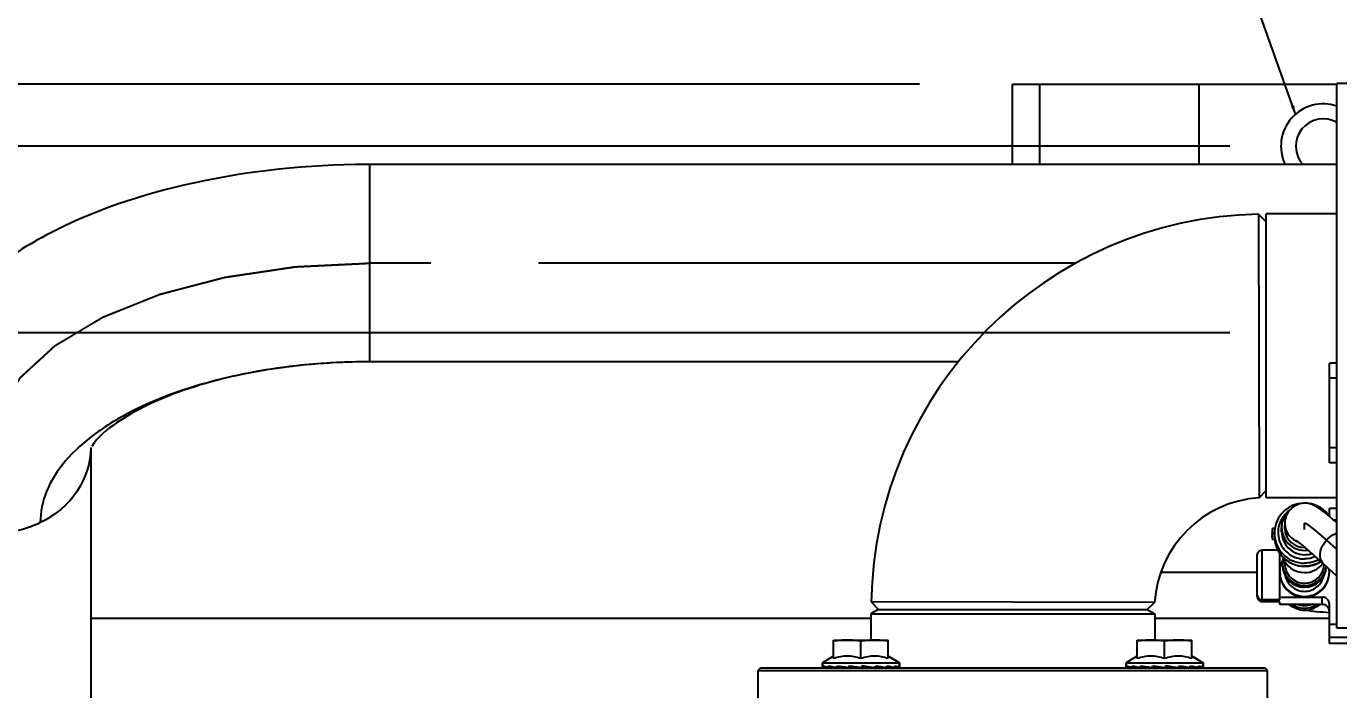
# Model space of a CAD drawing. Header units: millimetres. Extents: x 0 to 10500, y 0 to 7425.
# Drawn here: x 2227 to 2755, y 2390 to 2657 of the extents above; entities that cross this region are included whole.
import ezdxf

# ---------------------------------------------------------------- set-up
doc = ezdxf.new("R2010")
doc.units = ezdxf.units.MM
doc.header["$LTSCALE"] = 577.5
doc.linetypes.add('CENTER', pattern=[0.6, 0.375, -0.075, 0.075, -0.075])
doc.layers.get('0').update_dxf_attribs({"linetype": 'CONTINUOUS'})
for name, color, linetype in [('02___PRT_ALL_AXES', 7, 'CONTINUOUS'), ('AXES', 7, 'CONTINUOUS'), ('DEFAULT_1', 7, 'CENTER'), ('DTM_AXES', 7, 'CONTINUOUS'), ('NOTES3D', 7, 'CONTINUOUS')]:
    doc.layers.add(name, color=color, linetype=linetype)
doc.styles.get("Standard").update_dxf_attribs({"font": 'txt', "width": 0.85})
doc.styles.add('TEXTSTYLE_2', font='txt', dxfattribs={"width": 0.8})
doc.dimstyles.new('DIMSTYLE_1', dxfattribs={"dimtxt": 75, "dimasz": 3.5, "dimexe": 1.5, "dimexo": 1.5, "dimgap": 18.75, "dimtad": 1, "dimdec": 1, "dimtxsty": 'TEXTSTYLE_2', "dimblk": '_FILLED', "dimblk1": '_FILLED', "dimblk2": '_FILLED', "dimcen": 0.09, "dimadec": 1, "dimazin": 2, "dimtp": 0.1, "dimtm": 0.1, "dimtfac": 1, "dimtdec": 1, "dimtofl": 0, "dimtmove": 0, "dimatfit": 3, "dimldrblk": '_FILLED', "dimfxl": 1, "dimtolj": 1, "dimarcsym": 0})
doc.dimstyles.get("Standard").update_dxf_attribs({"dimtxt": 3.5, "dimasz": 3.5, "dimexe": 1.5, "dimexo": 1.5, "dimtad": 1, "dimdec": 1, "dimtxsty": 'Standard', "dimblk": '_FILLED', "dimblk1": '_FILLED', "dimblk2": '_FILLED', "dimcen": 0.09, "dimadec": 1, "dimazin": 2, "dimtol": 1, "dimtp": 0.1, "dimtm": 0.1, "dimtfac": 1, "dimtdec": 1, "dimtofl": 0, "dimtmove": 0, "dimatfit": 3, "dimldrblk": '_FILLED', "dimfxl": 1, "dimtolj": 1, "dimarcsym": 0})

# ---------------------------------------------------------------- blocks, each defined once
blk = doc.blocks.new('_FILLED')
at = {"color": 0, "linetype": 'ByBlock'}
blk.add_solid([(0, 0), (-1, 0.21), (-1, -0.21)], dxfattribs=at)
blk = doc.blocks.new('*D7')
at = {"color": 2, "linetype": 'Continuous', "transparency": 16777216}
for p, q in [((766.71, 2608.73), (681.85, 2608.73)), ((683.35, 2608.73), (683.35, 2129.73)), ((976.56, 2608.73), (818.98, 2608.73)), ((683.35, 1650.73), (683.35, 2129.73)), ((2711.14, 1650.73), (681.85, 1650.73))]:
    blk.add_line(p, q, dxfattribs=at)
at = {"color": 2, "linetype": 'Continuous', "transparency": 16777216, "xscale": 3.5, "yscale": 3.5, "zscale": 3.5}
for p, rotation in [((683.35, 2608.73), 90), ((683.35, 1650.73), 270)]:
    blk.add_blockref('_FILLED', p, dxfattribs=dict(at, rotation=rotation))
at = {"color": 2, "linetype": 'Continuous', "transparency": 16777216, "insert": (589.6, 2129.73), "char_height": 75, "width": 180, "attachment_point": 2, "rotation": 90, "line_spacing_factor": 0.9, "style": 'TEXTSTYLE_2'}
blk.add_mtext('958', dxfattribs=at)
blk = doc.blocks.new('*D8')
at = {"color": 2, "linetype": 'Continuous', "transparency": 16777216}
for p, q in [((2711.14, 2533.73), (889.89, 2533.73)), ((891.39, 2533.73), (891.39, 2129.73)), ((891.39, 1725.73), (891.39, 2129.73)), ((2711.14, 1725.73), (889.89, 1725.73))]:
    blk.add_line(p, q, dxfattribs=at)
at = {"color": 2, "linetype": 'Continuous', "transparency": 16777216, "xscale": 3.5, "yscale": 3.5, "zscale": 3.5}
for p, rotation in [((891.39, 2533.73), 90), ((891.39, 1725.73), 270)]:
    blk.add_blockref('_FILLED', p, dxfattribs=dict(at, rotation=rotation))
at = {"color": 2, "linetype": 'Continuous', "transparency": 16777216, "insert": (797.64, 2129.73), "char_height": 75, "width": 180, "attachment_point": 2, "rotation": 90, "line_spacing_factor": 0.9, "style": 'TEXTSTYLE_2'}
blk.add_mtext('808', dxfattribs=at)
blk = doc.blocks.new('*D9')
at = {"color": 2, "linetype": 'Continuous', "transparency": 16777216}
for p, q in [((747.82, 2633.73), (501.66, 2633.73)), ((503.16, 2633.73), (503.16, 2129.73)), ((503.16, 1625.73), (503.16, 2129.73)), ((2586.14, 1625.73), (501.66, 1625.73))]:
    blk.add_line(p, q, dxfattribs=at)
at = {"color": 2, "linetype": 'Continuous', "transparency": 16777216, "xscale": 3.5, "yscale": 3.5, "zscale": 3.5}
for p, rotation in [((503.16, 2633.73), 90), ((503.16, 1625.73), 270)]:
    blk.add_blockref('_FILLED', p, dxfattribs=dict(at, rotation=rotation))
at = {"color": 2, "linetype": 'Continuous', "transparency": 16777216, "insert": (409.41, 2129.73), "char_height": 75, "width": 240, "attachment_point": 2, "rotation": 90, "line_spacing_factor": 0.9, "style": 'TEXTSTYLE_2'}
blk.add_mtext('1008', dxfattribs=at)
blk = doc.blocks.new('*D10')
at = {"color": 2, "linetype": 'Continuous', "transparency": 16777216}
for p, q in [((791.75, 2633.73), (791.75, 2855.42)), ((791.75, 2855.42), (791.75, 2583.73)), ((984.84, 2633.73), (790.25, 2633.73)), ((791.75, 2527.73), (791.75, 2583.73)), ((2711.14, 2533.73), (790.25, 2533.73)), ((791.75, 2533.73), (791.75, 2527.73))]:
    blk.add_line(p, q, dxfattribs=at)
at = {"color": 2, "linetype": 'Continuous', "transparency": 16777216, "xscale": 3.5, "yscale": 3.5, "zscale": 3.5}
for p, rotation in [((791.75, 2633.73), 270), ((791.75, 2533.73), 90)]:
    blk.add_blockref('_FILLED', p, dxfattribs=dict(at, rotation=rotation))
at = {"color": 2, "linetype": 'Continuous', "transparency": 16777216, "insert": (698, 2675.42), "char_height": 75, "width": 180, "attachment_point": 1, "rotation": 90, "line_spacing_factor": 0.9, "style": 'TEXTSTYLE_2'}
blk.add_mtext('100', dxfattribs=at)
blk = doc.blocks.new('*D11')
at = {"color": 2, "linetype": 'Continuous', "transparency": 16777216}
for p, q in [((1005.14, 2633.73), (1005.14, 2844.44)), ((1005.14, 2844.44), (1005.14, 2621.23)), ((2586.14, 2633.73), (1003.64, 2633.73)), ((1005.14, 2602.73), (1005.14, 2621.23)), ((2711.14, 2608.73), (1003.64, 2608.73)), ((1005.14, 2608.73), (1005.14, 2602.73))]:
    blk.add_line(p, q, dxfattribs=at)
at = {"color": 2, "linetype": 'Continuous', "transparency": 16777216, "xscale": 3.5, "yscale": 3.5, "zscale": 3.5}
for p, rotation in [((1005.14, 2633.73), 270), ((1005.14, 2608.73), 90)]:
    blk.add_blockref('_FILLED', p, dxfattribs=dict(at, rotation=rotation))
at = {"color": 2, "linetype": 'Continuous', "transparency": 16777216, "insert": (911.39, 2724.44), "char_height": 75, "width": 120, "attachment_point": 1, "rotation": 90, "line_spacing_factor": 0.9, "style": 'TEXTSTYLE_2'}
blk.add_mtext('25', dxfattribs=at)

msp = doc.modelspace()

# ---------------------------------------------------------------- linework, layer by layer
at = {"color": 7, "linetype": 'Continuous'}
for p, q in [((2634.64, 2633.73), (2698.64, 2633.73)), ((2698.64, 2633.73), (2698.64, 2601.38)), ((2364.93, 2601.38), (2363.17, 2601.38)), ((2364.93, 2522.01), (2364.93, 2601.38)), ((2754.19, 2601.38), (2364.93, 2601.38)), ((2722.64, 2581.37), (2722.88, 2467.31)), ((2725.69, 2578.37), (2722.64, 2581.37)), ((2601.94, 2522.01), (2364.34, 2522.01)), ((2252.62, 2487.57), (2252.63, 2367.93)), ((2722.88, 2467.31), (2725.69, 2470.3)), ((2751.14, 2459.88), (2751.14, 2463.08)), ((2754.19, 2463.08), (2751.14, 2463.08)), ((2733.21, 2457.11), (2733.21, 2454.52)), ((2754.19, 2458.36), (2752.87, 2458.36)), ((2729.04, 2452.97), (2728.04, 2452.97)), ((2728.06, 2451.45), (2728.06, 2452)), ((2728.11, 2451.45), (2728.06, 2451.45)), ((2729.23, 2455), (2728.24, 2455)), ((2724.14, 2425.54), (2724.14, 2446.29)), ((2730.47, 2446.29), (2724.14, 2446.29)), ((2729.25, 2450.51), (2728.24, 2450.51)), ((2722.14, 2427.64), (2722.14, 2444.18)), ((2733.21, 2440.88), (2733.21, 2441.84)), ((2754.19, 2435.84), (2748.69, 2440.85)), ((2722.14, 2437.23), (2683.26, 2437.23)), ((2566.72, 2425.46), (2569.72, 2422.4)), ((2680.78, 2425.21), (2566.72, 2425.46)), ((2677.79, 2422.4), (2680.78, 2425.21)), ((2731.14, 2426.32), (2724.14, 2426.32)), ((2731.14, 2425.54), (2724.14, 2425.54)), ((2731.14, 2426.32), (2731.14, 2427.41)), ((2731.14, 2424.45), (2731.14, 2425.54)), ((2741.14, 2427.41), (2748.14, 2427.41)), ((2748.14, 2427.41), (2748.14, 2424.45)), ((2569.54, 2422.4), (2566.54, 2420.67)), ((2566.54, 2420.67), (2566.54, 2410.1)), ((2566.54, 2420.67), (2680.84, 2420.67)), ((2569.54, 2422.4), (2677.84, 2422.4)), ((2677.84, 2422.4), (2680.84, 2420.67)), ((2680.84, 2420.67), (2680.84, 2410.1)), ((2748.14, 2424.45), (2741.14, 2424.45)), ((2751.14, 2408.74), (2751.14, 2424.41)), ((2754.19, 2416.42), (2751.14, 2416.42)), ((2764.14, 2411.15), (2751.14, 2411.15)), ((2764.14, 2408.75), (2751.14, 2408.75)), ((2764.14, 2408.74), (2751.14, 2408.74)), ((2521.19, 2397.9), (2522.19, 2398.9)), ((2522.19, 2398.9), (2725.19, 2398.9)), ((2547.1, 2399.48), (2547.1, 2400.9)), ((2549.28, 2399.14), (2547.3, 2399.13)), ((2549.27, 2399.14), (2549.28, 2399.13)), ((2552.75, 2399.14), (2549.28, 2399.13)), ((2552.53, 2399.14), (2552.64, 2398.92)), ((2552.6, 2399.14), (2552.64, 2398.9)), ((2552.75, 2399.14), (2552.79, 2399.13)), ((2553.88, 2399.14), (2552.79, 2399.13)), ((2553.28, 2399.14), (2553.24, 2398.9)), ((2553.88, 2399.14), (2553.84, 2398.9)), ((2556.21, 2399.14), (2553.88, 2399.14)), ((2554.47, 2399.14), (2554.37, 2398.9)), ((2556.21, 2399.14), (2556.1, 2398.9)), ((2556.71, 2399.24), (2556.49, 2398.9)), ((2559.31, 2399.14), (2559.14, 2398.9)), ((2559.82, 2399.49), (2559.35, 2398.9)), ((2563.28, 2399.7), (2562.6, 2398.9)), ((2566.28, 2399.14), (2563.28, 2399.7)), ((2566.28, 2399.14), (2566.06, 2398.9)), ((2569.31, 2399.14), (2568.26, 2399.35)), ((2569.31, 2399.14), (2569.1, 2398.9)), ((2569.31, 2399.14), (2571.52, 2399.14)), ((2571.53, 2399.14), (2571.35, 2398.9)), ((2571.52, 2399.14), (2572.72, 2399.13)), ((2572.66, 2399.13), (2572.56, 2398.9)), ((2572.72, 2399.14), (2576.12, 2399.13)), ((2576.12, 2399.14), (2577.9, 2399.13)), ((2578.1, 2399.48), (2578.1, 2400.9)), ((2669.29, 2399.48), (2669.29, 2400.9)), ((2671.47, 2399.14), (2669.49, 2399.13)), ((2671.46, 2399.14), (2671.47, 2399.13)), ((2674.94, 2399.14), (2671.47, 2399.13)), ((2674.72, 2399.14), (2674.82, 2398.92)), ((2674.79, 2399.14), (2674.83, 2398.9)), ((2674.94, 2399.14), (2674.98, 2399.13)), ((2676.07, 2399.14), (2674.98, 2399.13)), ((2675.47, 2399.14), (2675.43, 2398.9)), ((2676.07, 2399.14), (2676.03, 2398.9)), ((2678.4, 2399.14), (2676.07, 2399.14)), ((2676.66, 2399.14), (2676.56, 2398.9)), ((2678.4, 2399.14), (2678.29, 2398.9)), ((2678.9, 2399.24), (2678.68, 2398.9)), ((2681.5, 2399.14), (2681.33, 2398.9)), ((2682.01, 2399.49), (2681.54, 2398.9)), ((2685.47, 2399.7), (2684.79, 2398.9)), ((2688.47, 2399.14), (2685.47, 2399.7)), ((2688.47, 2399.14), (2688.25, 2398.9)), ((2691.49, 2399.14), (2690.45, 2399.35)), ((2691.49, 2399.14), (2691.29, 2398.9)), ((2691.49, 2399.14), (2693.71, 2399.14)), ((2693.71, 2399.14), (2693.54, 2398.9)), ((2693.71, 2399.14), (2694.9, 2399.13)), ((2694.85, 2399.13), (2694.74, 2398.9)), ((2694.9, 2399.14), (2698.31, 2399.13)), ((2698.31, 2399.14), (2700.09, 2399.13)), ((2700.29, 2399.48), (2700.29, 2400.9)), ((2726.19, 2397.9), (2725.19, 2398.9)), ((2521.19, 2397.9), (2726.19, 2397.9))]:
    msp.add_line(p, q, dxfattribs=at)
at = {"color": 3, "linetype": 'Continuous'}
for p, q in [((2566.54, 2418.73), (2252.62, 2418.73)), ((2751.14, 2418.73), (2680.84, 2418.73))]:
    msp.add_line(p, q, dxfattribs=at)
at = {"color": 7, "linetype": 'Continuous'}
for centre, radius, start, end in [((2725.69, 2422.4), 159, 91.1019, 178.8981), ((2725.69, 2422.4), 45, 93.5833, 176.4167), ((2741.25, 2457.05), 8.11, 89.829, 93.4901), ((2741.31, 2457.11), 8.11, 178.9613, 179.9998), ((2741.13, 2457.11), 7.92, 180.0163, 244.707), ((2741.1, 2452.19), 13.06, 180, 181.0958), ((2741.12, 2457.09), 7.9, 244.6694, 250.0498), ((2741.15, 2437.4), 9.99, 269.956, 359.9544), ((2723.93, 2428.2), 1.79, 180.0216, 191.3555), ((2748.15, 2424.41), 3, 0.0448, 90.0448), ((2748.15, 2421.45), 3, 0.0448, 90.0448), ((2556.18, 2851.81), 452.68, 270.1651, 270.396), ((2569.36, 2840.65), 441.52, 269.5998, 269.8347), ((2678.37, 2851.81), 452.68, 270.1651, 270.396), ((2691.55, 2840.65), 441.52, 269.5998, 269.8347)]:
    msp.add_arc(centre, radius, start, end, dxfattribs=at)
for centre, major_axis, ratio, start_param, end_param in [((2741.14, 2452.97), (13.1, 0), 0.901656, 2.968981, 3.141593), ((2741.14, 2452.97), (0, 14.35), 0.913059, 1.570796, 1.743408), ((2741.14, 2452.97), (0, 13.25), 0.913059, -4.712389, -4.52535), ((2562.6, 2398.9), (-7.56, 17.14), 0.789413, 1.219368, 1.222567), ((2562.6, 2398.9), (7.56, 17.14), 0.789413, -4.421241, -4.390133), ((2562.6, 2398.9), (12.28, 16.78), 0.563465, -4.365207, -4.334099), ((2562.6, 2398.9), (14.19, 17.42), 0.358154, -4.472688, -4.44158), ((2562.6, 2398.9), (15.18, 17.96), 0.174019, -4.610394, -4.579286), ((2562.6, 2398.9), (15.18, 17.96), 0.174019, -1.41172, -1.380612), ((2562.6, 2398.9), (14.19, 17.42), 0.358154, -1.274014, -1.242906), ((2562.6, 2398.9), (12.28, 16.78), 0.563465, -1.166533, -1.135425), ((2562.6, 2398.9), (7.56, 17.14), 0.789413, -1.222567, -1.191459), ((2684.79, 2398.9), (-7.56, 17.14), 0.789413, 1.219368, 1.222567), ((2684.79, 2398.9), (7.56, 17.14), 0.789413, -4.421241, -4.390133), ((2684.79, 2398.9), (12.28, 16.78), 0.563465, -4.365207, -4.334099), ((2684.79, 2398.9), (14.19, 17.42), 0.358154, -4.472688, -4.44158), ((2684.79, 2398.9), (15.18, 17.96), 0.174019, -4.610394, -4.579286), ((2684.79, 2398.9), (15.18, 17.96), 0.174019, -1.41172, -1.380612), ((2684.79, 2398.9), (14.19, 17.42), 0.358154, -1.274014, -1.242906), ((2684.79, 2398.9), (12.28, 16.78), 0.563465, -1.166533, -1.135425), ((2684.79, 2398.9), (7.56, 17.14), 0.789413, -1.222567, -1.191459)]:
    msp.add_ellipse(centre, major_axis=major_axis, ratio=ratio, start_param=start_param, end_param=end_param, dxfattribs=at)
for points, knots in [([(2363.17, 2601.38), (2339.98, 2601.26), (2295.61, 2596.76), (2243.78, 2579.63), (2210.03, 2558.16), (2190.17, 2538.56), (2176.61, 2514.77), (2173.28, 2496.76), (2173.25, 2487.82)], [0, 0, 0, 0, 0.286848, 0.547812, 0.666238, 0.778927, 0.889454, 1, 1, 1, 1]), ([(2364.34, 2522.01), (2347.4, 2521.97), (2315.38, 2518.98), (2278.26, 2507.72), (2254.88, 2494.16), (2242.31, 2483.06), (2234.23, 2470.69), (2232.29, 2461.6), (2232.29, 2457.32)], [0, 0, 0, 0, 0.320433, 0.604606, 0.725076, 0.829277, 0.919064, 1, 1, 1, 1]), ([(2364.34, 2522.01), (2350.69, 2521.98), (2324.8, 2520.01), (2290.33, 2511.8), (2266.66, 2500.82), (2255.43, 2491.87), (2253.06, 2487.93)], [0, 0, 0, 0, 0.343435, 0.651096, 0.88441, 1, 1, 1, 1]), ([(2232.29, 2457.32), (2226.22, 2454.36), (2212.48, 2451.37), (2192.5, 2456.09), (2177.23, 2468.95), (2173.25, 2481.56), (2173.25, 2487.56)], [0, 0, 0, 0, 0.260958, 0.521587, 0.768155, 1, 1, 1, 1]), ([(2252.62, 2487.57), (2252.62, 2481.45), (2248.48, 2468.58), (2238.15, 2460.18), (2232.29, 2457.32)], [0, 0, 0, 0, 0.484181, 1, 1, 1, 1]), ([(2740.76, 2465.15), (2738.8, 2465.03), (2734.85, 2463.24), (2733.24, 2459.21), (2733.21, 2457.26)], [0, 0, 0, 0, 0.500166, 1, 1, 1, 1]), ([(2754.17, 2457.23), (2752.23, 2458.93), (2748.55, 2462.27), (2743.79, 2465.16), (2741.27, 2465.16)], [0, 0, 0, 0, 0.505935, 1, 1, 1, 1]), ([(2748.69, 2440.85), (2747.93, 2441.54), (2746.99, 2443.91), (2747.98, 2447.67), (2750.42, 2451.06), (2752.88, 2452.69), (2754.2, 2453.17)], [0, 0, 0, 0, 0.19973, 0.446244, 0.727454, 1, 1, 1, 1]), ([(2722.14, 2444.18), (2722.14, 2444.66), (2722.49, 2445.74), (2723.58, 2446.29), (2724.14, 2446.29)], [0, 0, 0, 0, 0.458401, 1, 1, 1, 1]), ([(2748.69, 2440.85), (2746.38, 2442.94), (2742.83, 2446.06), (2739.25, 2449.16), (2737.91, 2450.08)], [0, 0, 0, 0, 0.658155, 1, 1, 1, 1]), ([(2722.14, 2427.64), (2722.14, 2427.16), (2722.49, 2426.08), (2723.58, 2425.54), (2724.14, 2425.54)], [0, 0, 0, 0, 0.458401, 1, 1, 1, 1]), ([(2722.18, 2427.85), (2722.26, 2427.47), (2722.73, 2426.65), (2723.65, 2426.32), (2724.14, 2426.32)], [0, 0, 0, 0, 0.441564, 1, 1, 1, 1]), ([(2751.1, 2421.06), (2749.35, 2421.18), (2746.24, 2421.45), (2743.15, 2421.84), (2741.82, 2422.09)], [0, 0, 0, 0, 0.564889, 1, 1, 1, 1]), ([(2547.1, 2399.48), (2547.1, 2399.45), (2547.12, 2399.34), (2547.22, 2399.25), (2547.29, 2399.19)], [0, 0, 0, 0, 0.200107, 1, 1, 1, 1]), ([(2547.47, 2399.7), (2547.7, 2399.58), (2548.3, 2399.38), (2548.91, 2399.23), (2549.27, 2399.14)], [0, 0, 0, 0, 0.407705, 1, 1, 1, 1]), ([(2549.53, 2399.7), (2549.76, 2399.65), (2550.83, 2399.45), (2551.91, 2399.28), (2552.75, 2399.14)], [0, 0, 0, 0, 0.216714, 1, 1, 1, 1]), ([(2553.17, 2399.7), (2553.5, 2399.65), (2554.94, 2399.46), (2556.38, 2399.28), (2557.49, 2399.13)], [0, 0, 0, 0, 0.233313, 1, 1, 1, 1]), ([(2557.95, 2399.7), (2558.34, 2399.65), (2559.96, 2399.47), (2561.58, 2399.29), (2562.8, 2399.13)], [0, 0, 0, 0, 0.244871, 1, 1, 1, 1]), ([(2563.28, 2399.7), (2563.69, 2399.65), (2565.3, 2399.48), (2566.9, 2399.29), (2568.09, 2399.13)], [0, 0, 0, 0, 0.255265, 1, 1, 1, 1]), ([(2568.54, 2399.7), (2568.91, 2399.65), (2570.31, 2399.49), (2571.7, 2399.3), (2572.72, 2399.13)], [0, 0, 0, 0, 0.267262, 1, 1, 1, 1]), ([(2573.08, 2399.7), (2573.37, 2399.66), (2574.39, 2399.5), (2575.41, 2399.32), (2576.12, 2399.13)], [0, 0, 0, 0, 0.285562, 1, 1, 1, 1]), ([(2576.35, 2399.7), (2576.67, 2399.62), (2577.2, 2399.48), (2577.72, 2399.27), (2577.9, 2399.13)], [0, 0, 0, 0, 0.603358, 1, 1, 1, 1]), ([(2577.97, 2399.7), (2577.99, 2399.68), (2578.05, 2399.62), (2578.1, 2399.54), (2578.1, 2399.48)], [0, 0, 0, 0, 0.303246, 1, 1, 1, 1]), ([(2669.29, 2399.48), (2669.29, 2399.45), (2669.31, 2399.34), (2669.4, 2399.25), (2669.48, 2399.19)], [0, 0, 0, 0, 0.200107, 1, 1, 1, 1]), ([(2669.66, 2399.7), (2669.89, 2399.58), (2670.49, 2399.38), (2671.09, 2399.23), (2671.46, 2399.14)], [0, 0, 0, 0, 0.407705, 1, 1, 1, 1]), ([(2671.72, 2399.7), (2671.95, 2399.65), (2673.02, 2399.45), (2674.1, 2399.28), (2674.94, 2399.14)], [0, 0, 0, 0, 0.216714, 1, 1, 1, 1]), ([(2675.36, 2399.7), (2675.69, 2399.65), (2677.13, 2399.46), (2678.57, 2399.28), (2679.68, 2399.13)], [0, 0, 0, 0, 0.233313, 1, 1, 1, 1]), ([(2680.13, 2399.7), (2680.53, 2399.65), (2682.15, 2399.47), (2683.77, 2399.29), (2684.99, 2399.13)], [0, 0, 0, 0, 0.244871, 1, 1, 1, 1]), ([(2685.47, 2399.7), (2685.88, 2399.65), (2687.48, 2399.48), (2689.09, 2399.29), (2690.28, 2399.13)], [0, 0, 0, 0, 0.255265, 1, 1, 1, 1]), ([(2690.73, 2399.7), (2691.1, 2399.65), (2692.49, 2399.49), (2693.89, 2399.3), (2694.9, 2399.13)], [0, 0, 0, 0, 0.267262, 1, 1, 1, 1]), ([(2695.26, 2399.7), (2695.56, 2399.66), (2696.58, 2399.5), (2697.6, 2399.32), (2698.31, 2399.13)], [0, 0, 0, 0, 0.285562, 1, 1, 1, 1]), ([(2698.54, 2399.7), (2698.86, 2399.62), (2699.39, 2399.48), (2699.91, 2399.27), (2700.09, 2399.13)], [0, 0, 0, 0, 0.603358, 1, 1, 1, 1]), ([(2700.16, 2399.7), (2700.18, 2399.68), (2700.24, 2399.62), (2700.29, 2399.54), (2700.29, 2399.48)], [0, 0, 0, 0, 0.303246, 1, 1, 1, 1])]:
    msp.add_open_spline(points, degree=3, knots=knots, dxfattribs=at)
for points in [[(2547.29, 2399.19), (2547.32, 2399.17), (2547.34, 2399.15), (2547.37, 2399.13)], [(2578.03, 2399.31), (2578, 2399.27), (2577.95, 2399.23), (2577.91, 2399.19)], [(2578.1, 2399.48), (2578.1, 2399.42), (2578.07, 2399.36), (2578.03, 2399.31)], [(2669.48, 2399.19), (2669.5, 2399.17), (2669.53, 2399.15), (2669.56, 2399.13)], [(2700.22, 2399.31), (2700.18, 2399.27), (2700.14, 2399.23), (2700.1, 2399.19)], [(2700.29, 2399.48), (2700.29, 2399.42), (2700.26, 2399.36), (2700.22, 2399.31)]]:
    msp.add_open_spline(points, degree=3, dxfattribs=at)
at = {"layer": '02___PRT_ALL_AXES', "color": 7, "linetype": 'Continuous'}
for p, q in [((2754.19, 2414.9), (2754.19, 2633.9)), ((2765.15, 2633.9), (2754.19, 2633.9)), ((2725.69, 2467.25), (2725.69, 2581.55)), ((2754.19, 2581.55), (2725.69, 2581.55)), ((2751.19, 2481.4), (2751.19, 2521.4)), ((2754.19, 2521.4), (2751.19, 2521.4)), ((2754.19, 2515.4), (2751.19, 2515.4)), ((2754.19, 2487.4), (2751.19, 2487.4)), ((2754.19, 2481.4), (2751.19, 2481.4)), ((2754.19, 2467.25), (2725.69, 2467.25)), ((2765.15, 2414.9), (2754.19, 2414.9))]:
    msp.add_line(p, q, dxfattribs=at)
at = {"layer": 'AXES', "color": 7, "linetype": 'Continuous'}
for p, q in [((2623.64, 2601.38), (2623.64, 2633.73)), ((2623.64, 2633.73), (2634.64, 2633.73)), ((2634.64, 2601.38), (2634.64, 2633.73)), ((2698.64, 2633.73), (2754.19, 2633.73)), ((2740.77, 2465.18), (2740.74, 2465.18)), ((2729.04, 2452.97), (2729.04, 2453.09)), ((2731.9, 2453.66), (2731.9, 2455.41)), ((2729.12, 2450.51), (2729.12, 2450.48)), ((2731.14, 2437.62), (2731.14, 2445.06)), ((2731.14, 2427.41), (2731.14, 2437.39)), ((2731.14, 2427.41), (2741.14, 2427.41)), ((2741.14, 2424.45), (2731.14, 2424.45)), ((2551.6, 2402.67), (2551.6, 2410.1)), ((2551.6, 2410.1), (2573.6, 2410.1)), ((2562.6, 2402.67), (2562.6, 2409.62)), ((2573.6, 2402.67), (2573.6, 2410.1)), ((2673.79, 2402.67), (2673.79, 2410.1)), ((2673.79, 2410.1), (2695.79, 2410.1)), ((2684.79, 2402.67), (2684.79, 2409.62)), ((2695.79, 2402.67), (2695.79, 2410.1)), ((2551.6, 2403.67), (2547.1, 2400.9)), ((2547.1, 2400.9), (2547.1, 2399.48)), ((2547.1, 2400.9), (2578.1, 2400.9)), ((2573.6, 2403.67), (2578.1, 2400.9)), ((2578.1, 2400.9), (2578.1, 2399.48)), ((2673.79, 2403.67), (2669.29, 2400.9)), ((2669.29, 2400.9), (2669.29, 2399.48)), ((2669.29, 2400.9), (2700.29, 2400.9)), ((2695.79, 2403.67), (2700.29, 2400.9)), ((2700.29, 2400.9), (2700.29, 2399.48)), ((2521.19, 2374.9), (2521.19, 2397.9)), ((2726.19, 2374.9), (2726.19, 2397.9))]:
    msp.add_line(p, q, dxfattribs=at)
for centre, radius, start, end in [((2748.64, 2608.73), 17, 70.7668, 205.8701), ((2748.64, 2608.73), 11, 59.3496, 222.4785), ((2741.14, 2453.09), 12.1, 91.8911, 170.8735), ((2741.14, 2453.13), 12.06, 90.0008, 91.7677), ((2741.14, 2453.15), 12.04, 89.3797, 89.9999), ((2741.14, 2453.1), 12.08, 87.1575, 89.3787), ((2741.14, 2453.05), 12.14, 82.829, 87.1567), ((2741.14, 2453.08), 12.1, 33.5175, 82.8286), ((2741.14, 2455.41), 9.25, 167.0101, 179.9791), ((2741.09, 2455.42), 7.99, 171.6116, 173.0659), ((2741.17, 2453.09), 12.12, 170.8892, 179.9873), ((2741.13, 2453.09), 12.08, 180, 180.5558), ((2741.14, 2455.42), 9.24, 180.0456, 270.044), ((2741.14, 2453.67), 9.24, 180.0456, 270.044), ((2741.13, 2455.41), 8.03, 173.0737, 186.9263), ((2741.14, 2455.42), 8.04, 186.9747, 270.0373), ((2741.14, 2451.86), 12.1, 186.4838, 270), ((2741.09, 2451.86), 12.05, 186.5686, 188.4746), ((2741.13, 2451.86), 12.09, 188.4773, 194.9802), ((2741.1, 2451.86), 12.05, 194.983, 200.089), ((2741.14, 2451.87), 12.1, 200.0948, 206.8861), ((2741.11, 2451.86), 12.06, 206.8883, 211.6651), ((2741.14, 2455.37), 7.99, 270.0003, 270.9141), ((2741.14, 2455.46), 9.28, 270.0143, 278.527), ((2741.14, 2451.88), 12.11, 211.6723, 218.9772), ((2741.12, 2451.86), 12.07, 218.9791, 223.2212), ((2741.15, 2451.89), 12.12, 223.2298, 231.3594), ((2741.14, 2446.49), 9.24, 199.3368, 270.0245), ((2741.12, 2451.86), 12.08, 231.3624, 234.7787), ((2741.16, 2451.91), 12.14, 234.7907, 244.2978), ((2741.13, 2451.87), 12.09, 244.3033, 246.3433), ((2741.13, 2453.75), 9.32, 270.0593, 288.5283), ((2741.15, 2446.49), 9.25, 269.9892, 321.3693), ((2741.15, 2451.87), 12.09, 293.6583, 295.691), ((2741.13, 2451.91), 12.14, 295.6944, 302.8011), ((2741.18, 2446.46), 9.21, 321.3858, 323.0978), ((2741.17, 2446.47), 9.22, 323.0974, 323.3109), ((2741.14, 2437.62), 9.99, 180.0452, 270.0444), ((2741.14, 2437.4), 9.99, 180.0448, 270.0448), ((2741.15, 2437.62), 9.99, 269.9556, 359.9548), ((2741.16, 2437.61), 9.98, 0.0042, 6.2487), ((2741.15, 2434.27), 10.05, 257.9396, 269.9809), ((2741.14, 2431.77), 7.92, 269.7032, 270.2968), ((2741.14, 2434.27), 10.05, 270.0191, 282.0604), ((2557.11, 2377.97), 32.13, 90.0183, 99.8749), ((2557.09, 2377.97), 32.13, 80.1251, 89.9817), ((2568.11, 2377.97), 32.13, 90.0183, 99.8749), ((2568.09, 2377.97), 32.13, 80.1251, 89.9817), ((2679.3, 2377.97), 32.13, 90.0183, 99.8749), ((2679.28, 2377.97), 32.13, 80.1251, 89.9817), ((2690.3, 2377.97), 32.13, 90.0183, 99.8749), ((2690.28, 2377.97), 32.13, 80.1251, 89.9817), ((2591.49, 2333.9), 80.37, 119.7602, 123.529), ((2533.7, 2333.9), 80.37, 56.471, 60.2398), ((2713.68, 2333.9), 80.37, 119.7602, 123.529), ((2655.89, 2333.9), 80.37, 56.471, 60.2398)]:
    msp.add_arc(centre, radius, start, end, dxfattribs=at)
for points in [[(2735.71, 2462.88), (2733.96, 2461.61), (2732.62, 2459.59), (2732.14, 2457.49)], [(2732.55, 2442.72), (2731.65, 2441.2), (2731.14, 2439.38), (2731.14, 2437.62)], [(2736.28, 2440.8), (2737.8, 2440.13), (2739.49, 2439.78), (2741.14, 2439.78)], [(2745.54, 2443.66), (2744.17, 2443.05), (2742.64, 2442.72), (2741.14, 2442.72)], [(2746.88, 2442.45), (2745.14, 2441.52), (2743.11, 2441.01), (2741.14, 2441.01)], [(2741.14, 2439.76), (2743.43, 2439.76), (2745.81, 2440.46), (2747.73, 2441.71)], [(2746, 2440.8), (2744.49, 2440.13), (2742.8, 2439.78), (2741.14, 2439.78)], [(2741.14, 2422.01), (2738.94, 2422.01), (2736.61, 2422.93), (2735, 2424.43)], [(2741.14, 2422.79), (2739.35, 2422.79), (2737.49, 2423.37), (2736.01, 2424.39)], [(2741.1, 2423.85), (2740.13, 2423.86), (2739.14, 2424.05), (2738.23, 2424.41)], [(2747.29, 2424.43), (2745.68, 2422.93), (2743.34, 2422.01), (2741.14, 2422.01)], [(2746.27, 2424.39), (2744.8, 2423.37), (2742.93, 2422.79), (2741.14, 2422.79)], [(2744.05, 2424.41), (2743.15, 2424.05), (2742.16, 2423.86), (2741.18, 2423.85)]]:
    msp.add_open_spline(points, degree=3, dxfattribs=at)
for points, knots in [([(2733.82, 2461.12), (2732.3, 2459.69), (2730.08, 2455.81), (2730.63, 2449.2), (2734.77, 2444.02), (2739.05, 2442.72), (2741.14, 2442.72)], [0, 0, 0, 0, 0.249943, 0.499794, 0.749796, 1, 1, 1, 1]), ([(2729.04, 2452.97), (2729.06, 2451.41), (2729.71, 2448.26), (2732.41, 2444.28), (2736.42, 2441.63), (2739.58, 2441.01), (2741.14, 2441.01)], [0, 0, 0, 0, 0.249819, 0.499744, 0.749817, 1, 1, 1, 1]), ([(2733.37, 2436.03), (2733.73, 2434.29), (2735.72, 2430.96), (2741.14, 2429.06), (2746.56, 2430.96), (2748.56, 2434.29), (2748.92, 2436.03)], [0, 0, 0, 0, 0.249878, 0.5, 0.750122, 1, 1, 1, 1]), ([(2562.6, 2402.67), (2560.84, 2403.29), (2557.1, 2404.06), (2553.36, 2403.29), (2551.6, 2402.67)], [0, 0, 0, 0, 0.499978, 1, 1, 1, 1]), ([(2573.6, 2402.67), (2571.84, 2403.29), (2568.1, 2404.06), (2564.36, 2403.29), (2562.6, 2402.67)], [0, 0, 0, 0, 0.500003, 1, 1, 1, 1]), ([(2684.79, 2402.67), (2683.03, 2403.29), (2679.29, 2404.06), (2675.55, 2403.29), (2673.79, 2402.67)], [0, 0, 0, 0, 0.499978, 1, 1, 1, 1]), ([(2695.79, 2402.67), (2694.03, 2403.29), (2690.29, 2404.06), (2686.55, 2403.29), (2684.79, 2402.67)], [0, 0, 0, 0, 0.500003, 1, 1, 1, 1])]:
    msp.add_open_spline(points, degree=3, knots=knots, dxfattribs=at)
at = {"layer": 'DEFAULT_1', "color": 2, "linetype": 'CENTER'}
for p, q in [((2649.34, 2561.7), (2364.93, 2561.7)), ((2741.14, 2454.52), (2741.14, 2457.11)), ((2754.03, 2446.72), (2754.19, 2446.57))]:
    msp.add_line(p, q, dxfattribs=at)
for points, knots in [([(2212.93, 2487.57), (2213.05, 2488.17), (2213.3, 2489.37), (2213.66, 2491.17), (2214.02, 2492.97), (2214.32, 2494.47), (2214.56, 2495.67), (2214.74, 2496.57), (2214.92, 2497.47), (2215.07, 2498.22), (2215.19, 2498.82), (2215.29, 2499.27), (2215.38, 2499.72), (2215.47, 2500.17), (2215.54, 2500.54), (2215.6, 2500.84), (2215.65, 2501.06), (2215.68, 2501.25), (2215.71, 2501.4), (2215.74, 2501.51), (2215.76, 2501.63), (2215.78, 2501.72), (2215.79, 2501.8), (2215.8, 2501.84), (2215.81, 2501.88), (2215.82, 2501.91), (2215.82, 2501.93), (2215.82, 2501.95), (2215.83, 2501.96), (2215.83, 2501.96), (2215.83, 2501.97), (2215.84, 2501.98), (2215.85, 2502), (2215.86, 2502.02), (2215.88, 2502.05), (2215.9, 2502.08), (2215.93, 2502.13), (2215.97, 2502.2), (2216.03, 2502.29), (2216.1, 2502.4), (2216.16, 2502.51), (2216.25, 2502.65), (2216.36, 2502.83), (2216.5, 2503.05), (2216.68, 2503.34), (2216.9, 2503.7), (2217.17, 2504.13), (2217.44, 2504.56), (2217.7, 2504.99), (2218.06, 2505.57), (2218.51, 2506.29), (2219.04, 2507.16), (2219.58, 2508.02), (2220.11, 2508.89), (2220.65, 2509.76), (2221.19, 2510.62), (2221.72, 2511.49), (2222.17, 2512.21), (2222.53, 2512.79), (2222.79, 2513.22), (2223.06, 2513.65), (2223.33, 2514.08), (2223.55, 2514.44), (2223.73, 2514.73), (2223.87, 2514.95), (2223.98, 2515.13), (2224.07, 2515.27), (2224.13, 2515.38), (2224.2, 2515.49), (2224.26, 2515.58), (2224.3, 2515.65), (2224.33, 2515.7), (2224.35, 2515.73), (2224.37, 2515.76), (2224.38, 2515.78), (2224.39, 2515.8), (2224.4, 2515.81), (2224.4, 2515.82), (2224.41, 2515.82), (2224.42, 2515.83), (2224.43, 2515.84), (2224.46, 2515.86), (2224.48, 2515.89), (2224.52, 2515.92), (2224.56, 2515.96), (2224.64, 2516.03), (2224.73, 2516.11), (2224.84, 2516.21), (2224.95, 2516.31), (2225.09, 2516.45), (2225.27, 2516.61), (2225.49, 2516.81), (2225.78, 2517.08), (2226.14, 2517.41), (2226.58, 2517.81), (2227.01, 2518.21), (2227.45, 2518.61), (2228.03, 2519.14), (2228.75, 2519.81), (2229.62, 2520.61), (2230.49, 2521.4), (2231.36, 2522.2), (2232.24, 2523), (2233.11, 2523.8), (2233.98, 2524.6), (2234.7, 2525.26), (2235.28, 2525.79), (2235.72, 2526.19), (2236.15, 2526.59), (2236.59, 2526.99), (2236.95, 2527.32), (2237.24, 2527.59), (2237.46, 2527.79), (2237.64, 2527.96), (2237.78, 2528.09), (2237.89, 2528.19), (2238, 2528.29), (2238.09, 2528.37), (2238.16, 2528.44), (2238.21, 2528.48), (2238.25, 2528.51), (2238.27, 2528.54), (2238.3, 2528.56), (2238.31, 2528.57), (2238.32, 2528.58), (2238.33, 2528.59), (2238.34, 2528.59), (2238.35, 2528.6), (2238.37, 2528.62), (2238.4, 2528.63), (2238.44, 2528.66), (2238.49, 2528.69), (2238.55, 2528.72), (2238.65, 2528.78), (2238.78, 2528.86), (2238.93, 2528.95), (2239.07, 2529.03), (2239.27, 2529.15), (2239.52, 2529.3), (2239.82, 2529.48), (2240.22, 2529.72), (2240.72, 2530.01), (2241.32, 2530.37), (2241.91, 2530.73), (2242.51, 2531.08), (2243.31, 2531.56), (2244.3, 2532.15), (2245.5, 2532.86), (2246.69, 2533.57), (2247.89, 2534.29), (2249.08, 2535), (2250.28, 2535.71), (2251.48, 2536.42), (2252.47, 2537.02), (2253.27, 2537.49), (2253.87, 2537.85), (2254.46, 2538.2), (2255.06, 2538.56), (2255.56, 2538.86), (2255.96, 2539.09), (2256.26, 2539.27), (2256.5, 2539.42), (2256.7, 2539.54), (2256.85, 2539.63), (2257, 2539.72), (2257.13, 2539.79), (2257.23, 2539.85), (2257.29, 2539.89), (2257.34, 2539.92), (2257.38, 2539.94), (2257.41, 2539.96), (2257.43, 2539.97), (2257.44, 2539.98), (2257.45, 2539.98), (2257.46, 2539.99), (2257.48, 2539.99), (2257.5, 2540), (2257.54, 2540.02), (2257.59, 2540.04), (2257.65, 2540.06), (2257.72, 2540.09), (2257.84, 2540.14), (2257.99, 2540.2), (2258.17, 2540.27), (2258.35, 2540.34), (2258.59, 2540.44), (2258.88, 2540.56), (2259.24, 2540.7), (2259.72, 2540.89), (2260.32, 2541.13), (2261.03, 2541.42), (2261.75, 2541.71), (2262.47, 2541.99), (2263.42, 2542.38), (2264.61, 2542.85), (2266.05, 2543.43), (2267.48, 2544), (2268.91, 2544.58), (2270.35, 2545.15), (2271.78, 2545.72), (2273.21, 2546.3), (2274.4, 2546.78), (2275.36, 2547.16), (2276.08, 2547.45), (2276.79, 2547.73), (2277.51, 2548.02), (2278.11, 2548.26), (2278.58, 2548.45), (2278.94, 2548.59), (2279.24, 2548.71), (2279.48, 2548.81), (2279.66, 2548.88), (2279.84, 2548.95), (2279.99, 2549.01), (2280.11, 2549.06), (2280.18, 2549.09), (2280.24, 2549.11), (2280.28, 2549.13), (2280.32, 2549.15), (2280.35, 2549.16), (2280.37, 2549.17), (2280.4, 2549.17), (2280.43, 2549.18), (2280.48, 2549.19), (2280.53, 2549.21), (2280.6, 2549.23), (2280.68, 2549.25), (2280.82, 2549.28), (2280.99, 2549.33), (2281.19, 2549.38), (2281.4, 2549.43), (2281.67, 2549.51), (2282.01, 2549.59), (2282.42, 2549.7), (2282.96, 2549.84), (2283.64, 2550.02), (2284.46, 2550.24), (2285.28, 2550.45), (2286.09, 2550.66), (2287.18, 2550.95), (2288.54, 2551.3), (2290.18, 2551.73), (2291.81, 2552.16), (2293.45, 2552.59), (2295.08, 2553.01), (2296.71, 2553.44), (2298.35, 2553.87), (2299.71, 2554.22), (2300.8, 2554.51), (2301.62, 2554.72), (2302.43, 2554.94), (2303.25, 2555.15), (2303.93, 2555.33), (2304.48, 2555.47), (2304.88, 2555.58), (2305.29, 2555.68), (2305.63, 2555.77), (2305.9, 2555.84), (2306.08, 2555.89), (2306.21, 2555.92), (2306.31, 2555.95), (2306.4, 2555.97), (2306.46, 2555.99), (2306.49, 2556), (2306.52, 2556), (2306.55, 2556.01), (2306.58, 2556.01), (2306.65, 2556.02), (2306.74, 2556.04), (2306.85, 2556.05), (2307, 2556.08), (2307.18, 2556.1), (2307.48, 2556.15), (2307.85, 2556.2), (2308.29, 2556.27), (2308.73, 2556.33), (2309.32, 2556.42), (2310.06, 2556.53), (2310.95, 2556.67), (2311.84, 2556.8), (2312.72, 2556.93), (2313.91, 2557.11), (2315.38, 2557.33), (2317.16, 2557.59), (2318.93, 2557.85), (2320.7, 2558.12), (2322.48, 2558.38), (2324.25, 2558.65), (2326.02, 2558.91), (2327.79, 2559.18), (2329.27, 2559.4), (2330.45, 2559.57), (2331.34, 2559.71), (2332.08, 2559.82), (2332.67, 2559.9), (2333.11, 2559.97), (2333.56, 2560.04), (2333.93, 2560.09), (2334.22, 2560.14), (2334.41, 2560.16), (2334.55, 2560.18), (2334.66, 2560.2), (2334.76, 2560.22), (2334.82, 2560.22), (2334.86, 2560.23), (2334.89, 2560.24), (2334.92, 2560.24), (2334.95, 2560.24), (2335.02, 2560.24), (2335.12, 2560.25), (2335.24, 2560.25), (2335.39, 2560.26), (2335.59, 2560.27), (2335.9, 2560.28), (2336.29, 2560.3), (2336.76, 2560.33), (2337.23, 2560.35), (2337.86, 2560.38), (2338.64, 2560.42), (2339.58, 2560.46), (2340.83, 2560.52), (2342.4, 2560.6), (2344.28, 2560.69), (2346.15, 2560.78), (2348.03, 2560.87), (2350.54, 2561), (2353.67, 2561.15), (2357.42, 2561.33), (2361.18, 2561.51), (2363.68, 2561.64), (2364.93, 2561.7)], [0, 0, 0, 0, 0.015625, 0.03125, 0.046875, 0.0625, 0.070312, 0.078125, 0.085938, 0.09375, 0.097656, 0.101562, 0.105469, 0.109375, 0.113281, 0.115234, 0.117188, 0.119141, 0.120117, 0.121094, 0.12207, 0.123047, 0.123535, 0.124023, 0.124268, 0.124512, 0.124756, 0.124878, 0.124939, 0.125, 0.125061, 0.125122, 0.125244, 0.125488, 0.125732, 0.125977, 0.126465, 0.126953, 0.12793, 0.128906, 0.129883, 0.130859, 0.132812, 0.134766, 0.136719, 0.140625, 0.144531, 0.148438, 0.152344, 0.15625, 0.164062, 0.171875, 0.179688, 0.1875, 0.195312, 0.203125, 0.210938, 0.21875, 0.222656, 0.226562, 0.230469, 0.234375, 0.238281, 0.240234, 0.242188, 0.244141, 0.245117, 0.246094, 0.24707, 0.248047, 0.248535, 0.249023, 0.249268, 0.249512, 0.249756, 0.249878, 0.249939, 0.25, 0.250061, 0.250122, 0.250244, 0.250488, 0.250732, 0.250977, 0.251465, 0.251953, 0.25293, 0.253906, 0.254883, 0.255859, 0.257812, 0.259766, 0.261719, 0.265625, 0.269531, 0.273438, 0.277344, 0.28125, 0.289062, 0.296875, 0.304688, 0.3125, 0.320312, 0.328125, 0.335938, 0.34375, 0.347656, 0.351562, 0.355469, 0.359375, 0.363281, 0.365234, 0.367188, 0.369141, 0.370117, 0.371094, 0.37207, 0.373047, 0.373535, 0.374023, 0.374268, 0.374512, 0.374756, 0.374878, 0.374939, 0.375, 0.375061, 0.375122, 0.375244, 0.375488, 0.375732, 0.375977, 0.376465, 0.376953, 0.37793, 0.378906, 0.379883, 0.380859, 0.382812, 0.384766, 0.386719, 0.390625, 0.394531, 0.398438, 0.402344, 0.40625, 0.414062, 0.421875, 0.429688, 0.4375, 0.445312, 0.453125, 0.460938, 0.46875, 0.472656, 0.476562, 0.480469, 0.484375, 0.488281, 0.490234, 0.492188, 0.494141, 0.495117, 0.496094, 0.49707, 0.498047, 0.498535, 0.499023, 0.499268, 0.499512, 0.499756, 0.499878, 0.499939, 0.5, 0.500061, 0.500122, 0.500244, 0.500488, 0.500732, 0.500977, 0.501465, 0.501953, 0.50293, 0.503906, 0.504883, 0.505859, 0.507812, 0.509766, 0.511719, 0.515625, 0.519531, 0.523438, 0.527344, 0.53125, 0.539062, 0.546875, 0.554688, 0.5625, 0.570312, 0.578125, 0.585938, 0.59375, 0.597656, 0.601562, 0.605469, 0.609375, 0.613281, 0.615234, 0.617188, 0.619141, 0.620117, 0.621094, 0.62207, 0.623047, 0.623535, 0.624023, 0.624268, 0.624512, 0.624756, 0.624878, 0.625, 0.625122, 0.625244, 0.625488, 0.625732, 0.625977, 0.626465, 0.626953, 0.62793, 0.628906, 0.629883, 0.630859, 0.632812, 0.634766, 0.636719, 0.640625, 0.644531, 0.648438, 0.652344, 0.65625, 0.664062, 0.671875, 0.679688, 0.6875, 0.695312, 0.703125, 0.710938, 0.71875, 0.722656, 0.726562, 0.730469, 0.734375, 0.738281, 0.740234, 0.742188, 0.744141, 0.746094, 0.74707, 0.748047, 0.748535, 0.749023, 0.749512, 0.749756, 0.749878, 0.75, 0.750122, 0.750244, 0.750488, 0.750977, 0.751465, 0.751953, 0.75293, 0.753906, 0.755859, 0.757812, 0.759766, 0.761719, 0.765625, 0.769531, 0.773438, 0.777344, 0.78125, 0.789062, 0.796875, 0.804688, 0.8125, 0.820312, 0.828125, 0.835938, 0.84375, 0.851562, 0.855469, 0.859375, 0.863281, 0.865234, 0.867188, 0.869141, 0.871094, 0.87207, 0.873047, 0.873535, 0.874023, 0.874512, 0.874756, 0.874878, 0.875, 0.875122, 0.875244, 0.875488, 0.875977, 0.876465, 0.876953, 0.87793, 0.878906, 0.880859, 0.882812, 0.884766, 0.886719, 0.890625, 0.894531, 0.898438, 0.90625, 0.914062, 0.921875, 0.929688, 0.9375, 0.953125, 0.96875, 0.984375, 1, 1, 1, 1]), ([(2741.14, 2457.11), (2741.17, 2457.12), (2741.21, 2457.12), (2741.27, 2457.13), (2741.32, 2457.13), (2741.35, 2457.14), (2741.39, 2457.14), (2741.42, 2457.14), (2741.44, 2457.15), (2741.46, 2457.15), (2741.47, 2457.15), (2741.48, 2457.15), (2741.49, 2457.15), (2741.5, 2457.15), (2741.5, 2457.15), (2741.51, 2457.15), (2741.51, 2457.15), (2741.51, 2457.15), (2741.51, 2457.16), (2741.52, 2457.15), (2741.53, 2457.15), (2741.54, 2457.14), (2741.55, 2457.13), (2741.58, 2457.12), (2741.61, 2457.1), (2741.65, 2457.07), (2741.71, 2457.04), (2741.76, 2457.01), (2741.81, 2456.97), (2741.88, 2456.93), (2741.96, 2456.88), (2742.07, 2456.81), (2742.17, 2456.75), (2742.26, 2456.7), (2742.33, 2456.65), (2742.38, 2456.62), (2742.43, 2456.59), (2742.48, 2456.56), (2742.53, 2456.53), (2742.56, 2456.51), (2742.58, 2456.5), (2742.6, 2456.49), (2742.61, 2456.48), (2742.62, 2456.47), (2742.62, 2456.47), (2742.63, 2456.46), (2742.64, 2456.46), (2742.66, 2456.45), (2742.67, 2456.43), (2742.7, 2456.41), (2742.74, 2456.38), (2742.78, 2456.35), (2742.84, 2456.3), (2742.91, 2456.25), (2743, 2456.18), (2743.12, 2456.09), (2743.27, 2455.98), (2743.44, 2455.84), (2743.62, 2455.71), (2743.79, 2455.57), (2743.94, 2455.46), (2744.06, 2455.37), (2744.14, 2455.3), (2744.23, 2455.24), (2744.3, 2455.18), (2744.36, 2455.14), (2744.4, 2455.11), (2744.43, 2455.09), (2744.45, 2455.07), (2744.47, 2455.05), (2744.48, 2455.04), (2744.49, 2455.04), (2744.49, 2455.04), (2744.5, 2455.03), (2744.51, 2455.02), (2744.53, 2455.01), (2744.55, 2454.99), (2744.58, 2454.96), (2744.62, 2454.93), (2744.67, 2454.89), (2744.75, 2454.82), (2744.85, 2454.74), (2744.97, 2454.64), (2745.08, 2454.54), (2745.24, 2454.41), (2745.44, 2454.25), (2745.67, 2454.05), (2745.91, 2453.86), (2746.14, 2453.66), (2746.38, 2453.46), (2746.57, 2453.3), (2746.71, 2453.19), (2746.79, 2453.12), (2746.85, 2453.07), (2746.9, 2453.03), (2746.94, 2453), (2746.96, 2452.98), (2746.98, 2452.96), (2746.99, 2452.95), (2747, 2452.94), (2747.02, 2452.93), (2747.04, 2452.91), (2747.07, 2452.89), (2747.12, 2452.84), (2747.18, 2452.79), (2747.28, 2452.7), (2747.41, 2452.59), (2747.56, 2452.46), (2747.76, 2452.28), (2748.01, 2452.06), (2748.31, 2451.8), (2748.62, 2451.54), (2748.92, 2451.27), (2749.22, 2451.01), (2749.47, 2450.79), (2749.67, 2450.62), (2749.82, 2450.48), (2749.95, 2450.37), (2750.05, 2450.29), (2750.11, 2450.23), (2750.16, 2450.19), (2750.19, 2450.16), (2750.22, 2450.14), (2750.23, 2450.13), (2750.24, 2450.12), (2750.26, 2450.1), (2750.29, 2450.07), (2750.33, 2450.04), (2750.39, 2449.99), (2750.46, 2449.92), (2750.55, 2449.84), (2750.67, 2449.73), (2750.88, 2449.55), (2751.18, 2449.28), (2751.53, 2448.96), (2751.89, 2448.64), (2752.24, 2448.32), (2752.72, 2447.89), (2753.31, 2447.36), (2753.79, 2446.93), (2754.03, 2446.72)], [0, 0, 0, 0, 0.03125, 0.0625, 0.078125, 0.09375, 0.109375, 0.125, 0.132812, 0.140625, 0.148438, 0.152344, 0.15625, 0.160156, 0.162109, 0.164062, 0.165039, 0.166016, 0.166504, 0.166992, 0.167969, 0.169922, 0.171875, 0.175781, 0.179688, 0.1875, 0.195312, 0.203125, 0.210938, 0.21875, 0.234375, 0.25, 0.265625, 0.28125, 0.289062, 0.296875, 0.304688, 0.3125, 0.320312, 0.324219, 0.328125, 0.330078, 0.332031, 0.333008, 0.333496, 0.333984, 0.334961, 0.335938, 0.337891, 0.339844, 0.34375, 0.347656, 0.351562, 0.359375, 0.367188, 0.375, 0.390625, 0.40625, 0.421875, 0.4375, 0.453125, 0.460938, 0.46875, 0.476562, 0.484375, 0.488281, 0.492188, 0.494141, 0.496094, 0.498047, 0.499023, 0.499512, 0.5, 0.500488, 0.500977, 0.501953, 0.503906, 0.505859, 0.507812, 0.511719, 0.515625, 0.523438, 0.53125, 0.539062, 0.546875, 0.5625, 0.578125, 0.59375, 0.609375, 0.625, 0.640625, 0.648438, 0.652344, 0.65625, 0.660156, 0.662109, 0.664062, 0.665039, 0.666016, 0.666504, 0.666992, 0.667969, 0.669922, 0.671875, 0.675781, 0.679688, 0.6875, 0.695312, 0.703125, 0.71875, 0.734375, 0.75, 0.765625, 0.78125, 0.796875, 0.804688, 0.8125, 0.820312, 0.824219, 0.828125, 0.830078, 0.832031, 0.833008, 0.833496, 0.833984, 0.834961, 0.835938, 0.837891, 0.839844, 0.84375, 0.847656, 0.851562, 0.859375, 0.875, 0.890625, 0.90625, 0.921875, 0.9375, 0.96875, 1, 1, 1, 1])]:
    msp.add_open_spline(points, degree=3, knots=knots, dxfattribs=at)
at = {"layer": 'DTM_AXES', "color": 7, "linetype": 'Continuous'}
msp.add_line((2733.21, 2440.88), (2733.21, 2441.84), dxfattribs=at)
for centre, radius, start, end in [((2732.9, 2454.52), 1, 71.954, 75.0996), ((2741.15, 2440.82), 8.85, 165.5859, 179.9695), ((2741.14, 2440.84), 8.84, 202.1877, 270.0224), ((2741.15, 2440.89), 7.93, 269.958, 357.336), ((2741.15, 2440.22), 8.83, 269.9594, 356.5483), ((2741.15, 2440.84), 8.84, 269.9776, 337.8123), ((2741.13, 2440.84), 8.85, 337.8721, 352.8673)]:
    msp.add_arc(centre, radius, start, end, dxfattribs=at)
for points, knots in [([(2733.16, 2455.48), (2733.12, 2455.48), (2733.17, 2455.29), (2733.12, 2455.2), (2733.12, 2455.11)], [0, 0, 0, 0, 0.263104, 1, 1, 1, 1]), ([(2733.21, 2440.88), (2733.21, 2439.85), (2733.62, 2437.76), (2735.39, 2435.13), (2738.02, 2433.37), (2740.11, 2432.95), (2741.14, 2432.95)], [0, 0, 0, 0, 0.249819, 0.499745, 0.749819, 1, 1, 1, 1]), ([(2732.3, 2440.21), (2732.3, 2439.07), (2732.76, 2436.74), (2734.73, 2433.81), (2737.67, 2431.85), (2739.99, 2431.39), (2741.14, 2431.39)], [0, 0, 0, 0, 0.249819, 0.499743, 0.749816, 1, 1, 1, 1])]:
    msp.add_open_spline(points, degree=3, knots=knots, dxfattribs=at)
msp.add_open_spline([(2732.3, 2440.83), (2732.3, 2439.7), (2732.53, 2438.55), (2732.95, 2437.5)], degree=3, dxfattribs=at)

# ---------------------------------------------------------------- dimensions: what is measured, and where the dimension line sits
at = {"color": 2, "linetype": 'Continuous'}
for base, p1, p2, angle, text, picture, middle in [((791.75, 2633.73), (2712.64, 2533.73), (986.34, 2633.73), 90, '100', '*D10', (791.75, 2765.42)), ((1005.14, 2633.73), (2712.64, 2608.73), (2587.64, 2633.73), 90, '25', '*D11', (1005.14, 2786.32)), ((503.16, 1625.73), (749.32, 2633.73), (2587.64, 1625.73), 270, '1008', '*D9', (503.16, 2131.6)), ((683.35, 2608.73), (2712.64, 1650.73), (978.06, 2608.73), 90, '958', '*D7', (683.35, 2131.6)), ((891.39, 1725.73), (2712.64, 2533.73), (2712.64, 1725.73), 270, '808', '*D8', (891.39, 2129.73))]:
    dim = msp.add_linear_dim(base=base, p1=p1, p2=p2, angle=angle, text=text, dimstyle='DIMSTYLE_1', dxfattribs=at)
    dim.commit()
    dim.dimension.update_dxf_attribs({"geometry": picture, "text_midpoint": middle, "dimtype": 160})

# ---------------------------------------------------------------- leaders
at = {"layer": 'NOTES3D', "color": 2, "linetype": 'Continuous'}
msp.add_leader([(2737.51, 2621.58), (2517.76, 3239.11)], dimstyle='Standard', override={"dimtad": 0}, dxfattribs=at)

doc.saveas('drawing.dxf')
